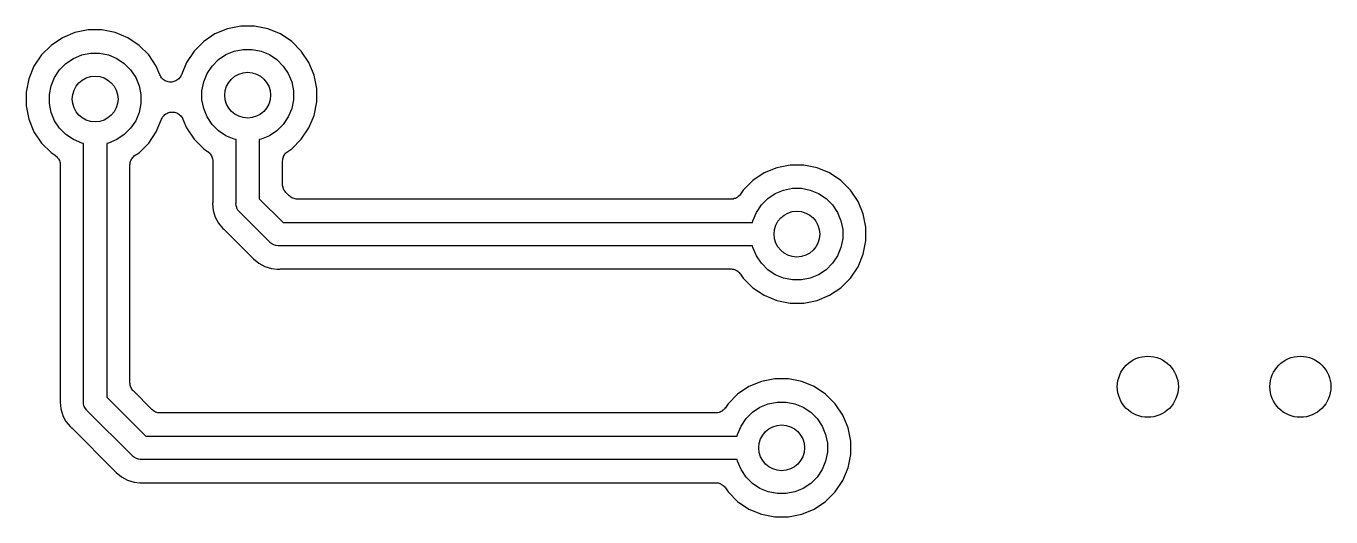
# Model space of a CAD drawing. Extents: x 0.48 to 2.43, y -7.79 to -4.85.
# Drawn here: x 0.809 to 1.1457, y -7.4115 to -7.2849 of the extents above; entities that cross this region are included whole.
import ezdxf

# ---------------------------------------------------------------- set-up
doc = ezdxf.new("R2010")
doc.units = 0
doc.header["$MEASUREMENT"] = 0
doc.layers.add('BLACK', color=7, linetype='CONTINUOUS')

msp = doc.modelspace()

# ---------------------------------------------------------------- linework, layer by layer
at = {"layer": 'BLACK', "linetype": 'CONTINUOUS'}
for p, q in [((0.825017, -7.28593), (0.821576, -7.28661)), ((0.828526, -7.28593), (0.825017, -7.28593)), ((0.831967, -7.28661), (0.828526, -7.28593)), ((0.860946, -7.28563), (0.857705, -7.28697)), ((0.864388, -7.28494), (0.860946, -7.28563)), ((0.867896, -7.28494), (0.864388, -7.28494)), ((0.871337, -7.28563), (0.867896, -7.28494)), ((0.874578, -7.28697), (0.871337, -7.28563)), ((0.818335, -7.28796), (0.815418, -7.28991)), ((0.821576, -7.28661), (0.818335, -7.28796)), ((0.835208, -7.28796), (0.831967, -7.28661)), ((0.838125, -7.28991), (0.835208, -7.28796)), ((0.854788, -7.28892), (0.852307, -7.2914)), ((0.857705, -7.28697), (0.854788, -7.28892)), ((0.877496, -7.28892), (0.874578, -7.28697)), ((0.879976, -7.2914), (0.877496, -7.28892)), ((0.812937, -7.29239), (0.810988, -7.2953)), ((0.815418, -7.28991), (0.812937, -7.29239)), ((0.821177, -7.29327), (0.823326, -7.29238)), ((0.823326, -7.29238), (0.825608, -7.29193)), ((0.825608, -7.29193), (0.827935, -7.29193)), ((0.827935, -7.29193), (0.830217, -7.29238)), ((0.830217, -7.29238), (0.832366, -7.29327)), ((0.840606, -7.29239), (0.838125, -7.28991)), ((0.842556, -7.2953), (0.840606, -7.29239)), ((0.852307, -7.2914), (0.850358, -7.29432)), ((0.858613, -7.29358), (0.860547, -7.29229)), ((0.860547, -7.29229), (0.862697, -7.2914)), ((0.862697, -7.2914), (0.864978, -7.29094)), ((0.864978, -7.29094), (0.867305, -7.29094)), ((0.867305, -7.29094), (0.869587, -7.2914)), ((0.869587, -7.2914), (0.871736, -7.29229)), ((0.871736, -7.29229), (0.873671, -7.29358)), ((0.881926, -7.29432), (0.879976, -7.2914)), ((0.810988, -7.2953), (0.809645, -7.29854)), ((0.816305, -7.29815), (0.817597, -7.29621)), ((0.817597, -7.29621), (0.819243, -7.29457)), ((0.819243, -7.29457), (0.821177, -7.29327)), ((0.832366, -7.29327), (0.834301, -7.29457)), ((0.834301, -7.29457), (0.835946, -7.29621)), ((0.835946, -7.29621), (0.837238, -7.29815)), ((0.843481, -7.29754), (0.842556, -7.2953)), ((0.850358, -7.29432), (0.849024, -7.29754)), ((0.855675, -7.29716), (0.856967, -7.29523)), ((0.856967, -7.29523), (0.858613, -7.29358)), ((0.873671, -7.29358), (0.875316, -7.29523)), ((0.875316, -7.29523), (0.876609, -7.29716)), ((0.883268, -7.29756), (0.881926, -7.29432)), ((0.809645, -7.29854), (0.808961, -7.30199)), ((0.815414, -7.3003), (0.816305, -7.29815)), ((0.837238, -7.29815), (0.838129, -7.3003)), ((0.84362, -7.2978), (0.843481, -7.29754)), ((0.843751, -7.29805), (0.84362, -7.2978)), ((0.843754, -7.29805), (0.843751, -7.29805)), ((0.843757, -7.29805), (0.843754, -7.29805)), ((0.843939, -7.29828), (0.843757, -7.29805)), ((0.84412, -7.2985), (0.843939, -7.29828)), ((0.844124, -7.2985), (0.84412, -7.2985)), ((0.844128, -7.29851), (0.844124, -7.2985)), ((0.84435, -7.29869), (0.844128, -7.29851)), ((0.844571, -7.29887), (0.84435, -7.29869)), ((0.844575, -7.29888), (0.844571, -7.29887)), ((0.84458, -7.29888), (0.844575, -7.29888)), ((0.84483, -7.29901), (0.84458, -7.29888)), ((0.845085, -7.29915), (0.84483, -7.29901)), ((0.845091, -7.29916), (0.845085, -7.29915)), ((0.845095, -7.29916), (0.845091, -7.29916)), ((0.845374, -7.29924), (0.845095, -7.29916)), ((0.845644, -7.29933), (0.845374, -7.29924)), ((0.845649, -7.29933), (0.845644, -7.29933)), ((0.845655, -7.29933), (0.845649, -7.29933)), ((0.845949, -7.29936), (0.845655, -7.29933)), ((0.846227, -7.29939), (0.845949, -7.29936)), ((0.846232, -7.29939), (0.846227, -7.29939)), ((0.846237, -7.29939), (0.846232, -7.29939)), ((0.846529, -7.29936), (0.846237, -7.29939)), ((0.84681, -7.29934), (0.846529, -7.29936)), ((0.846815, -7.29934), (0.84681, -7.29934)), ((0.84682, -7.29934), (0.846815, -7.29934)), ((0.847105, -7.29925), (0.84682, -7.29934)), ((0.847372, -7.29917), (0.847105, -7.29925)), ((0.847376, -7.29917), (0.847372, -7.29917)), ((0.847381, -7.29917), (0.847376, -7.29917)), ((0.847641, -7.29903), (0.847381, -7.29917)), ((0.847891, -7.2989), (0.847641, -7.29903)), ((0.847895, -7.2989), (0.847891, -7.2989)), ((0.8479, -7.2989), (0.847895, -7.2989)), ((0.848128, -7.29871), (0.8479, -7.2989)), ((0.848348, -7.29854), (0.848128, -7.29871)), ((0.848351, -7.29853), (0.848348, -7.29854)), ((0.848356, -7.29853), (0.848351, -7.29853)), ((0.848538, -7.29831), (0.848356, -7.29853)), ((0.848725, -7.29809), (0.848538, -7.29831)), ((0.848728, -7.29808), (0.848725, -7.29809)), ((0.848731, -7.29808), (0.848728, -7.29808)), ((0.848867, -7.29783), (0.848731, -7.29808)), ((0.849008, -7.29758), (0.848867, -7.29783)), ((0.849012, -7.29757), (0.849008, -7.29758)), ((0.849024, -7.29754), (0.849012, -7.29757)), ((0.849012, -7.29757), (0.849012, -7.29757)), ((0.849012, -7.29757), (0.849012, -7.29757)), ((0.854331, -7.30159), (0.854785, -7.29931)), ((0.854785, -7.29931), (0.855675, -7.29716)), ((0.876609, -7.29716), (0.877499, -7.29931)), ((0.877499, -7.29931), (0.877953, -7.30159)), ((0.883953, -7.301), (0.883268, -7.29756)), ((0.808961, -7.30199), (0.808961, -7.30549)), ((0.814961, -7.30258), (0.815414, -7.3003)), ((0.814961, -7.3049), (0.814961, -7.30258)), ((0.838129, -7.3003), (0.838583, -7.30258)), ((0.838583, -7.30258), (0.838583, -7.3049)), ((0.854331, -7.30392), (0.854331, -7.30159)), ((0.877953, -7.30159), (0.877953, -7.30392)), ((0.883953, -7.30451), (0.883953, -7.301)), ((0.808961, -7.30549), (0.809645, -7.30894)), ((0.815414, -7.30719), (0.814961, -7.3049)), ((0.838583, -7.3049), (0.838129, -7.30719)), ((0.854785, -7.3062), (0.854331, -7.30392)), ((0.855675, -7.30835), (0.854785, -7.3062)), ((0.877499, -7.3062), (0.876609, -7.30835)), ((0.877953, -7.30392), (0.877499, -7.3062)), ((0.883268, -7.30795), (0.883953, -7.30451)), ((0.809645, -7.30894), (0.810988, -7.31218)), ((0.816305, -7.30933), (0.815414, -7.30719)), ((0.817597, -7.31127), (0.816305, -7.30933)), ((0.837238, -7.30933), (0.835946, -7.31127)), ((0.838129, -7.30719), (0.837238, -7.30933)), ((0.842556, -7.31218), (0.843889, -7.30896)), ((0.843889, -7.30896), (0.843901, -7.30893)), ((0.843901, -7.30893), (0.843905, -7.30892)), ((0.843901, -7.30893), (0.843901, -7.30893)), ((0.843901, -7.30893), (0.843901, -7.30893)), ((0.843905, -7.30892), (0.844049, -7.30866)), ((0.844049, -7.30866), (0.844182, -7.30842)), ((0.844182, -7.30842), (0.844186, -7.30841)), ((0.844186, -7.30841), (0.844188, -7.30841)), ((0.844188, -7.30841), (0.84438, -7.30818)), ((0.84438, -7.30818), (0.844558, -7.30797)), ((0.844558, -7.30797), (0.844562, -7.30796)), ((0.844562, -7.30796), (0.844565, -7.30796)), ((0.844565, -7.30796), (0.844796, -7.30777)), ((0.844796, -7.30777), (0.845014, -7.3076)), ((0.845014, -7.3076), (0.845018, -7.3076)), ((0.845018, -7.3076), (0.845022, -7.30759)), ((0.845022, -7.30759), (0.845285, -7.30746)), ((0.845285, -7.30746), (0.845532, -7.30733)), ((0.845532, -7.30733), (0.845537, -7.30733)), ((0.845537, -7.30733), (0.845542, -7.30732)), ((0.845542, -7.30732), (0.845819, -7.30724)), ((0.845819, -7.30724), (0.846093, -7.30716)), ((0.846093, -7.30716), (0.846099, -7.30716)), ((0.846099, -7.30716), (0.846104, -7.30716)), ((0.846104, -7.30716), (0.846384, -7.30713)), ((0.846384, -7.30713), (0.846676, -7.30711)), ((0.846676, -7.30711), (0.846682, -7.30711)), ((0.846682, -7.30711), (0.846687, -7.30711)), ((0.846687, -7.30711), (0.84697, -7.30714)), ((0.84697, -7.30714), (0.847259, -7.30717)), ((0.847259, -7.30717), (0.847264, -7.30717)), ((0.847264, -7.30717), (0.847269, -7.30717)), ((0.847269, -7.30717), (0.847545, -7.30725)), ((0.847545, -7.30725), (0.847818, -7.30734)), ((0.847818, -7.30734), (0.847823, -7.30734)), ((0.847823, -7.30734), (0.847828, -7.30734)), ((0.847828, -7.30734), (0.848085, -7.30748)), ((0.848085, -7.30748), (0.848334, -7.30762)), ((0.848334, -7.30762), (0.848338, -7.30762)), ((0.848338, -7.30762), (0.848342, -7.30762)), ((0.848342, -7.30762), (0.848564, -7.30781)), ((0.848564, -7.30781), (0.848786, -7.30799)), ((0.848786, -7.30799), (0.848789, -7.30799)), ((0.848789, -7.30799), (0.848793, -7.308)), ((0.848793, -7.308), (0.848979, -7.30822)), ((0.848979, -7.30822), (0.849156, -7.30844)), ((0.849156, -7.30844), (0.849159, -7.30845)), ((0.849159, -7.30845), (0.849162, -7.30845)), ((0.849162, -7.30845), (0.849296, -7.3087)), ((0.849296, -7.3087), (0.849432, -7.30896)), ((0.849432, -7.30896), (0.850358, -7.31119)), ((0.856967, -7.31028), (0.855675, -7.30835)), ((0.876609, -7.30835), (0.875316, -7.31028)), ((0.881926, -7.31119), (0.883268, -7.30795)), ((0.810988, -7.31218), (0.812937, -7.31509)), ((0.819243, -7.31291), (0.817597, -7.31127)), ((0.821177, -7.31421), (0.819243, -7.31291)), ((0.834301, -7.31291), (0.832366, -7.31421)), ((0.835946, -7.31127), (0.834301, -7.31291)), ((0.840606, -7.31509), (0.842556, -7.31218)), ((0.850358, -7.31119), (0.852307, -7.31411)), ((0.858613, -7.31193), (0.856967, -7.31028)), ((0.860547, -7.31322), (0.858613, -7.31193)), ((0.862697, -7.31411), (0.860547, -7.31322)), ((0.871736, -7.31322), (0.869587, -7.31411)), ((0.873671, -7.31193), (0.871736, -7.31322)), ((0.875316, -7.31028), (0.873671, -7.31193)), ((0.879976, -7.31411), (0.881926, -7.31119)), ((0.812937, -7.31509), (0.815418, -7.31757)), ((0.823326, -7.3151), (0.821177, -7.31421)), ((0.823772, -7.31519), (0.823326, -7.3151)), ((0.823772, -7.38174), (0.823772, -7.31519)), ((0.830217, -7.3151), (0.829772, -7.31519)), ((0.829772, -7.31519), (0.829772, -7.38065)), ((0.832366, -7.31421), (0.830217, -7.3151)), ((0.838125, -7.31758), (0.840606, -7.31509)), ((0.852307, -7.31411), (0.854788, -7.31659)), ((0.854788, -7.31659), (0.855808, -7.31727)), ((0.863142, -7.3142), (0.862697, -7.31411)), ((0.863142, -7.33056), (0.863142, -7.3142)), ((0.869587, -7.31411), (0.869142, -7.3142)), ((0.869142, -7.3142), (0.869142, -7.32947)), ((0.876475, -7.31727), (0.877495, -7.31659)), ((0.877495, -7.31659), (0.879976, -7.31411)), ((0.815418, -7.31757), (0.816438, -7.31826)), ((0.816438, -7.31826), (0.816449, -7.31826)), ((0.816449, -7.31826), (0.816449, -7.31826)), ((0.816449, -7.31826), (0.81645, -7.31826)), ((0.81645, -7.31826), (0.816473, -7.31828)), ((0.816473, -7.31828), (0.816687, -7.31846)), ((0.816687, -7.31846), (0.8169, -7.31864)), ((0.8169, -7.31864), (0.816909, -7.31865)), ((0.816909, -7.31865), (0.816921, -7.31866)), ((0.816921, -7.31866), (0.817094, -7.31888)), ((0.817094, -7.31888), (0.81727, -7.31909)), ((0.81727, -7.31909), (0.817277, -7.3191)), ((0.817277, -7.3191), (0.817286, -7.31912)), ((0.817286, -7.31912), (0.817414, -7.31936)), ((0.817414, -7.31936), (0.817545, -7.31961)), ((0.817545, -7.31961), (0.817549, -7.31962)), ((0.817549, -7.31962), (0.817556, -7.31963)), ((0.817556, -7.31963), (0.817634, -7.3199)), ((0.817634, -7.3199), (0.817715, -7.32017)), ((0.835831, -7.32016), (0.835836, -7.32014)), ((0.835836, -7.32014), (0.835837, -7.32013)), ((0.835837, -7.32013), (0.835922, -7.31986)), ((0.835922, -7.31986), (0.836003, -7.3196)), ((0.836003, -7.3196), (0.83601, -7.31958)), ((0.83601, -7.31958), (0.836014, -7.31957)), ((0.836014, -7.31957), (0.836149, -7.31932)), ((0.836149, -7.31932), (0.83628, -7.31908)), ((0.83628, -7.31908), (0.836289, -7.31907)), ((0.836289, -7.31907), (0.836296, -7.31906)), ((0.836296, -7.31906), (0.836476, -7.31884)), ((0.836476, -7.31884), (0.836652, -7.31863)), ((0.836652, -7.31863), (0.836663, -7.31862)), ((0.836663, -7.31862), (0.836673, -7.31861)), ((0.836673, -7.31861), (0.836888, -7.31843)), ((0.836888, -7.31843), (0.837105, -7.31826)), ((0.837105, -7.31826), (0.838125, -7.31758)), ((0.855808, -7.31727), (0.855819, -7.31728)), ((0.855819, -7.31728), (0.855819, -7.31728)), ((0.855819, -7.31728), (0.85582, -7.31728)), ((0.85582, -7.31728), (0.855843, -7.3173)), ((0.855843, -7.3173), (0.856057, -7.31748)), ((0.856057, -7.31748), (0.85627, -7.31765)), ((0.85627, -7.31765), (0.85628, -7.31766)), ((0.85628, -7.31766), (0.856291, -7.31767)), ((0.856291, -7.31767), (0.856465, -7.31789)), ((0.856465, -7.31789), (0.856641, -7.31811)), ((0.856641, -7.31811), (0.856647, -7.31812)), ((0.856647, -7.31812), (0.856656, -7.31813)), ((0.856656, -7.31813), (0.856783, -7.31837)), ((0.856783, -7.31837), (0.856915, -7.31862)), ((0.856915, -7.31862), (0.85692, -7.31864)), ((0.85692, -7.31864), (0.856926, -7.31865)), ((0.856926, -7.31865), (0.857004, -7.31892)), ((0.857004, -7.31892), (0.857085, -7.31918)), ((0.857085, -7.31918), (0.857086, -7.3192)), ((0.857086, -7.3192), (0.85709, -7.31921)), ((0.85709, -7.31921), (0.857114, -7.31949)), ((0.857114, -7.31949), (0.857142, -7.31977)), ((0.857142, -7.31977), (0.857142, -7.33012)), ((0.875142, -7.31973), (0.875173, -7.31945)), ((0.875142, -7.31975), (0.875142, -7.31973)), ((0.875142, -7.31977), (0.875142, -7.31975)), ((0.875142, -7.31975), (0.875142, -7.31975)), ((0.875142, -7.31975), (0.875142, -7.31975)), ((0.875142, -7.32574), (0.875142, -7.31977)), ((0.875173, -7.31945), (0.875201, -7.31917)), ((0.875201, -7.31917), (0.875206, -7.31916)), ((0.875206, -7.31916), (0.875207, -7.31914)), ((0.875207, -7.31914), (0.875292, -7.31888)), ((0.875292, -7.31888), (0.875373, -7.31861)), ((0.875373, -7.31861), (0.87538, -7.3186)), ((0.87538, -7.3186), (0.875384, -7.31859)), ((0.875384, -7.31859), (0.875519, -7.31834)), ((0.875519, -7.31834), (0.87565, -7.3181)), ((0.87565, -7.3181), (0.875659, -7.31808)), ((0.875659, -7.31808), (0.875666, -7.31807)), ((0.875666, -7.31807), (0.875846, -7.31786)), ((0.875846, -7.31786), (0.876022, -7.31764)), ((0.876022, -7.31764), (0.876033, -7.31763)), ((0.876033, -7.31763), (0.876043, -7.31762)), ((0.876043, -7.31762), (0.876259, -7.31745)), ((0.876259, -7.31745), (0.876475, -7.31727)), ((0.817715, -7.32017), (0.817716, -7.32018)), ((0.817716, -7.32018), (0.81772, -7.3202)), ((0.81772, -7.3202), (0.817744, -7.32047)), ((0.817744, -7.32047), (0.817772, -7.32075)), ((0.817772, -7.32075), (0.817772, -7.3813)), ((0.835772, -7.32071), (0.835803, -7.32043)), ((0.835772, -7.32074), (0.835772, -7.32071)), ((0.835772, -7.32075), (0.835772, -7.32074)), ((0.835772, -7.32074), (0.835772, -7.32074)), ((0.835772, -7.32074), (0.835772, -7.32074)), ((0.835772, -7.37692), (0.835772, -7.32075)), ((0.835803, -7.32043), (0.835831, -7.32016)), ((0.999437, -7.3228), (0.99652, -7.32475)), ((1.00268, -7.32146), (0.999437, -7.3228)), ((1.00612, -7.32077), (1.00268, -7.32146)), ((1.00963, -7.32077), (1.00612, -7.32077)), ((1.01307, -7.32146), (1.00963, -7.32077)), ((1.01631, -7.3228), (1.01307, -7.32146)), ((1.01923, -7.32475), (1.01631, -7.3228)), ((0.875169, -7.32601), (0.875142, -7.32574)), ((0.875193, -7.32629), (0.875169, -7.32601)), ((0.875197, -7.32631), (0.875193, -7.32629)), ((0.875199, -7.32632), (0.875197, -7.32631)), ((0.875279, -7.32659), (0.875199, -7.32632)), ((0.875356, -7.32685), (0.875279, -7.32659)), ((0.875364, -7.32687), (0.875356, -7.32685)), ((0.875368, -7.32688), (0.875364, -7.32687)), ((0.99652, -7.32475), (0.994039, -7.32723)), ((1.00443, -7.32723), (1.00671, -7.32677)), ((1.00671, -7.32677), (1.00904, -7.32677)), ((1.00904, -7.32677), (1.01132, -7.32723)), ((1.02171, -7.32723), (1.01923, -7.32475)), ((0.857141, -7.33016), (0.857127, -7.33029)), ((0.857142, -7.33012), (0.857141, -7.33016)), ((0.869142, -7.32947), (0.875258, -7.33558)), ((0.875498, -7.32713), (0.875368, -7.32688)), ((0.875626, -7.32737), (0.875498, -7.32713)), ((0.875636, -7.32738), (0.875626, -7.32737)), ((0.875643, -7.3274), (0.875636, -7.32738)), ((0.875817, -7.32761), (0.875643, -7.3274)), ((0.875991, -7.32783), (0.875817, -7.32761)), ((0.876013, -7.32785), (0.875991, -7.32783)), ((0.87602, -7.32786), (0.876013, -7.32785)), ((0.876013, -7.32785), (0.876013, -7.32785)), ((0.876013, -7.32785), (0.876013, -7.32785)), ((0.876865, -7.3287), (0.87602, -7.32786)), ((0.877079, -7.32888), (0.876865, -7.3287)), ((0.877291, -7.32906), (0.877079, -7.32888)), ((0.877305, -7.32907), (0.877291, -7.32906)), ((0.877317, -7.32908), (0.877305, -7.32907)), ((0.877561, -7.32921), (0.877317, -7.32908)), ((0.877804, -7.32934), (0.877561, -7.32921)), ((0.87782, -7.32934), (0.877804, -7.32934)), ((0.877833, -7.32935), (0.87782, -7.32934)), ((0.878096, -7.32943), (0.877833, -7.32935)), ((0.878363, -7.32952), (0.878096, -7.32943)), ((0.878378, -7.32952), (0.878363, -7.32952)), ((0.878393, -7.32952), (0.878378, -7.32952)), ((0.878666, -7.32955), (0.878393, -7.32952)), ((0.878944, -7.32958), (0.878666, -7.32955)), ((0.878975, -7.32958), (0.878944, -7.32958)), ((0.878976, -7.32958), (0.878975, -7.32958)), ((0.878986, -7.32958), (0.878976, -7.32958)), ((0.878976, -7.32958), (0.878976, -7.32958)), ((0.990863, -7.32958), (0.878986, -7.32958)), ((0.991143, -7.32956), (0.990863, -7.32958)), ((0.991417, -7.32953), (0.991143, -7.32956)), ((0.991431, -7.32953), (0.991417, -7.32953)), ((0.991446, -7.32953), (0.991431, -7.32953)), ((0.991714, -7.32944), (0.991446, -7.32953)), ((0.991979, -7.32937), (0.991714, -7.32944)), ((0.991992, -7.32936), (0.991979, -7.32937)), ((0.992006, -7.32936), (0.991992, -7.32936)), ((0.992253, -7.32923), (0.992006, -7.32936)), ((0.992499, -7.3291), (0.992253, -7.32923)), ((0.99251, -7.32909), (0.992499, -7.3291)), ((0.992523, -7.32908), (0.99251, -7.32909)), ((0.992739, -7.32891), (0.992523, -7.32908)), ((0.992956, -7.32873), (0.992739, -7.32891)), ((0.992966, -7.32872), (0.992956, -7.32873)), ((0.992977, -7.32871), (0.992966, -7.32872)), ((0.993153, -7.3285), (0.992977, -7.32871)), ((0.993334, -7.32828), (0.993153, -7.3285)), ((0.99335, -7.32826), (0.993334, -7.32828)), ((0.993357, -7.32825), (0.99335, -7.32826)), ((0.99335, -7.32826), (0.99335, -7.32826)), ((0.99335, -7.32826), (0.99335, -7.32826)), ((0.994039, -7.32723), (0.993357, -7.32825)), ((0.9987, -7.33105), (1.00034, -7.32941)), ((1.00034, -7.32941), (1.00228, -7.32812)), ((1.00228, -7.32812), (1.00443, -7.32723)), ((1.01132, -7.32723), (1.01347, -7.32812)), ((1.01347, -7.32812), (1.0154, -7.32941)), ((1.0154, -7.32941), (1.01705, -7.33105)), ((1.02366, -7.33015), (1.02171, -7.32723)), ((1.025, -7.33339), (1.02366, -7.33015)), ((0.857127, -7.33041), (0.857098, -7.33071)), ((0.857098, -7.33071), (0.857272, -7.33247)), ((0.857127, -7.33029), (0.857127, -7.33041)), ((0.857272, -7.33247), (0.857787, -7.33417)), ((0.863127, -7.33071), (0.863142, -7.33056)), ((0.863177, -7.33122), (0.863127, -7.33071)), ((0.863185, -7.3313), (0.863177, -7.33122)), ((0.863315, -7.33172), (0.863185, -7.3313)), ((0.863357, -7.33186), (0.863315, -7.33172)), ((0.863635, -7.33238), (0.863357, -7.33186)), ((0.863709, -7.33247), (0.863635, -7.33238)), ((0.86401, -7.33284), (0.863709, -7.33247)), ((0.864125, -7.33293), (0.86401, -7.33284)), ((0.87179, -7.3406), (0.864125, -7.33293)), ((0.996517, -7.33514), (0.997407, -7.33299)), ((0.997407, -7.33299), (0.9987, -7.33105)), ((1.01705, -7.33105), (1.01834, -7.33299)), ((1.01834, -7.33299), (1.01923, -7.33514)), ((1.02569, -7.33683), (1.025, -7.33339)), ((0.857787, -7.33417), (0.858622, -7.33573)), ((0.858622, -7.33573), (0.859747, -7.3371)), ((0.875258, -7.33558), (0.996428, -7.33558)), ((0.996428, -7.33558), (0.996517, -7.33514)), ((1.01923, -7.33514), (1.01969, -7.33742)), ((1.02569, -7.34034), (1.02569, -7.33683)), ((0.859747, -7.3371), (0.859976, -7.33729)), ((0.859976, -7.33729), (0.860009, -7.33732)), ((0.860009, -7.33732), (0.860097, -7.33741)), ((0.860097, -7.33741), (0.860194, -7.33749)), ((0.860194, -7.33749), (0.867235, -7.34453)), ((1.01969, -7.33975), (1.01923, -7.34203)), ((1.01969, -7.33742), (1.01969, -7.33975)), ((1.025, -7.34378), (1.02569, -7.34034)), ((0.871884, -7.34071), (0.87179, -7.3406)), ((0.872341, -7.34109), (0.871884, -7.34071)), ((0.872862, -7.34137), (0.872341, -7.34109)), ((0.873388, -7.34153), (0.872862, -7.34137)), ((0.873428, -7.34154), (0.873388, -7.34153)), ((0.874016, -7.3416), (0.873428, -7.34154)), ((0.874163, -7.34158), (0.874016, -7.3416)), ((0.996428, -7.34158), (0.874163, -7.34158)), ((0.996517, -7.34203), (0.996428, -7.34158)), ((0.997407, -7.34418), (0.996517, -7.34203)), ((1.01923, -7.34203), (1.01834, -7.34418)), ((0.867235, -7.34453), (0.867264, -7.34456)), ((0.867264, -7.34456), (0.867343, -7.34466)), ((0.867343, -7.34466), (0.867433, -7.34475)), ((0.867433, -7.34475), (0.867621, -7.34498)), ((0.867621, -7.34498), (0.868991, -7.3461)), ((0.868991, -7.3461), (0.870555, -7.34694)), ((0.870555, -7.34694), (0.872252, -7.34745)), ((0.9987, -7.34611), (0.997407, -7.34418)), ((1.00034, -7.34776), (0.9987, -7.34611)), ((1.01705, -7.34611), (1.0154, -7.34776)), ((1.01834, -7.34418), (1.01705, -7.34611)), ((1.02171, -7.34994), (1.02366, -7.34702)), ((1.02366, -7.34702), (1.025, -7.34378)), ((0.872252, -7.34745), (0.873721, -7.3476)), ((0.873721, -7.3476), (0.873721, -7.3476)), ((0.873721, -7.3476), (0.874016, -7.34763)), ((0.874016, -7.34763), (0.874311, -7.3476)), ((0.874311, -7.3476), (0.874352, -7.34759)), ((0.874352, -7.34759), (0.874479, -7.3476)), ((0.874479, -7.3476), (0.874605, -7.34758)), ((0.874605, -7.34758), (0.990863, -7.34758)), ((0.990863, -7.34758), (0.990875, -7.34758)), ((0.990875, -7.34758), (0.990876, -7.34758)), ((0.990876, -7.34758), (0.990876, -7.34758)), ((0.990876, -7.34758), (0.990905, -7.34758)), ((0.990905, -7.34758), (0.991185, -7.34761)), ((0.991185, -7.34761), (0.991458, -7.34764)), ((0.991458, -7.34764), (0.991472, -7.34765)), ((0.991472, -7.34765), (0.991487, -7.34765)), ((0.991487, -7.34765), (0.991753, -7.34773)), ((0.991753, -7.34773), (0.992018, -7.34781)), ((0.992018, -7.34781), (0.992031, -7.34782)), ((0.992031, -7.34782), (0.992045, -7.34783)), ((0.992045, -7.34783), (0.992289, -7.34796)), ((0.992289, -7.34796), (0.992534, -7.34809)), ((0.992534, -7.34809), (0.992545, -7.3481)), ((0.992545, -7.3481), (0.992558, -7.34811)), ((0.992558, -7.34811), (0.992772, -7.34829)), ((0.992772, -7.34829), (0.992986, -7.34846)), ((0.992986, -7.34846), (0.992995, -7.34847)), ((0.992995, -7.34847), (0.993006, -7.34848)), ((0.993006, -7.34848), (0.99318, -7.3487)), ((0.99318, -7.3487), (0.993357, -7.34892)), ((0.993357, -7.34892), (0.994039, -7.34994)), ((0.994039, -7.34994), (0.99652, -7.35242)), ((1.00228, -7.34905), (1.00034, -7.34776)), ((1.00443, -7.34994), (1.00228, -7.34905)), ((1.00671, -7.35039), (1.00443, -7.34994)), ((1.00904, -7.35039), (1.00671, -7.35039)), ((1.01132, -7.34994), (1.00904, -7.35039)), ((1.01347, -7.34905), (1.01132, -7.34994)), ((1.0154, -7.34776), (1.01347, -7.34905)), ((1.01923, -7.35242), (1.02171, -7.34994)), ((0.99652, -7.35242), (0.999437, -7.35437)), ((1.01631, -7.35437), (1.01923, -7.35242)), ((0.999437, -7.35437), (1.00268, -7.35571)), ((1.00268, -7.35571), (1.00612, -7.35639)), ((1.00612, -7.35639), (1.00963, -7.35639)), ((1.00963, -7.35639), (1.01307, -7.35571)), ((1.01307, -7.35571), (1.01631, -7.35437)), ((0.835799, -7.37719), (0.835772, -7.37692)), ((0.835823, -7.37747), (0.835799, -7.37719)), ((0.998742, -7.37657), (0.9955, -7.37792)), ((1.00218, -7.37589), (0.998742, -7.37657)), ((1.00569, -7.37589), (1.00218, -7.37589)), ((1.0057, -7.37589), (1.00569, -7.37589)), ((1.00571, -7.37589), (1.0057, -7.37589)), ((1.00913, -7.37657), (1.00571, -7.37589)), ((1.01237, -7.37792), (1.00913, -7.37657)), ((0.829772, -7.38065), (0.839825, -7.3907)), ((0.835827, -7.37749), (0.835823, -7.37747)), ((0.835829, -7.3775), (0.835827, -7.37749)), ((0.835909, -7.37777), (0.835829, -7.3775)), ((0.835986, -7.37803), (0.835909, -7.37777)), ((0.835993, -7.37805), (0.835986, -7.37803)), ((0.835998, -7.37806), (0.835993, -7.37805)), ((0.836128, -7.37831), (0.835998, -7.37806)), ((0.836256, -7.37855), (0.836128, -7.37831)), ((0.836266, -7.37857), (0.836256, -7.37855)), ((0.836273, -7.37858), (0.836266, -7.37857)), ((0.836447, -7.37879), (0.836273, -7.37858)), ((0.836621, -7.37901), (0.836447, -7.37879)), ((0.836643, -7.37903), (0.836621, -7.37901)), ((0.83665, -7.37904), (0.836643, -7.37903)), ((0.836643, -7.37903), (0.836643, -7.37903)), ((0.836643, -7.37903), (0.836643, -7.37903)), ((0.841432, -7.38382), (0.83665, -7.37904)), ((0.992583, -7.37987), (0.990102, -7.38235)), ((0.9955, -7.37792), (0.992583, -7.37987)), ((1.01529, -7.37987), (1.01237, -7.37792)), ((1.01777, -7.38235), (1.01529, -7.37987)), ((0.817757, -7.38159), (0.817728, -7.38189)), ((0.817728, -7.38189), (0.817902, -7.38365)), ((0.817771, -7.38134), (0.817757, -7.38147)), ((0.817757, -7.38147), (0.817757, -7.38159)), ((0.817772, -7.3813), (0.817771, -7.38134)), ((0.817902, -7.38365), (0.818417, -7.38535)), ((0.823757, -7.38189), (0.823772, -7.38174)), ((0.823802, -7.38234), (0.823757, -7.38189)), ((0.823815, -7.38248), (0.823802, -7.38234)), ((0.823902, -7.38276), (0.823815, -7.38248)), ((0.823987, -7.38304), (0.823902, -7.38276)), ((0.824264, -7.38356), (0.823987, -7.38304)), ((0.824265, -7.38356), (0.824264, -7.38356)), ((0.82464, -7.38402), (0.824265, -7.38356)), ((0.824754, -7.38412), (0.82464, -7.38402)), ((0.841648, -7.384), (0.841432, -7.38382)), ((0.841858, -7.38418), (0.841648, -7.384)), ((0.988802, -7.38402), (0.988586, -7.3842)), ((0.989019, -7.38385), (0.988802, -7.38402)), ((0.989029, -7.38384), (0.989019, -7.38385)), ((0.98904, -7.38383), (0.989029, -7.38384)), ((0.989216, -7.38362), (0.98904, -7.38383)), ((0.989397, -7.3834), (0.989216, -7.38362)), ((0.989413, -7.38338), (0.989397, -7.3834)), ((0.98942, -7.38337), (0.989413, -7.38338)), ((0.989413, -7.38338), (0.989413, -7.38338)), ((0.989413, -7.38338), (0.989413, -7.38338)), ((0.990102, -7.38235), (0.98942, -7.38337)), ((0.996408, -7.38453), (0.998342, -7.38323)), ((0.998342, -7.38323), (1.00049, -7.38234)), ((1.00049, -7.38234), (1.00277, -7.38189)), ((1.00277, -7.38189), (1.0051, -7.38189)), ((1.0051, -7.38189), (1.00738, -7.38234)), ((1.00738, -7.38234), (1.00953, -7.38323)), ((1.00953, -7.38323), (1.01147, -7.38453)), ((1.01972, -7.38526), (1.01777, -7.38235)), ((0.818417, -7.38535), (0.818543, -7.38559)), ((0.818543, -7.38559), (0.819252, -7.38691)), ((0.819252, -7.38691), (0.820377, -7.38828)), ((0.836357, -7.39572), (0.824754, -7.38412)), ((0.841872, -7.38418), (0.841858, -7.38418)), ((0.841884, -7.38419), (0.841872, -7.38418)), ((0.842129, -7.38433), (0.841884, -7.38419)), ((0.842371, -7.38446), (0.842129, -7.38433)), ((0.842386, -7.38446), (0.842371, -7.38446)), ((0.8424, -7.38447), (0.842386, -7.38446)), ((0.842665, -7.38455), (0.8424, -7.38447)), ((0.842929, -7.38464), (0.842665, -7.38455)), ((0.842945, -7.38464), (0.842929, -7.38464)), ((0.84296, -7.38464), (0.842945, -7.38464)), ((0.843233, -7.38467), (0.84296, -7.38464)), ((0.843511, -7.3847), (0.843233, -7.38467)), ((0.843542, -7.3847), (0.843511, -7.3847)), ((0.843543, -7.3847), (0.843542, -7.3847)), ((0.843553, -7.3847), (0.843543, -7.3847)), ((0.843543, -7.3847), (0.843543, -7.3847)), ((0.986926, -7.3847), (0.843553, -7.3847)), ((0.987206, -7.38467), (0.986926, -7.3847)), ((0.98748, -7.38465), (0.987206, -7.38467)), ((0.987494, -7.38465), (0.98748, -7.38465)), ((0.987509, -7.38464), (0.987494, -7.38465)), ((0.987777, -7.38456), (0.987509, -7.38464)), ((0.988042, -7.38449), (0.987777, -7.38456)), ((0.988055, -7.38448), (0.988042, -7.38449)), ((0.988069, -7.38447), (0.988055, -7.38448)), ((0.988316, -7.38434), (0.988069, -7.38447)), ((0.988562, -7.38422), (0.988316, -7.38434)), ((0.988573, -7.38421), (0.988562, -7.38422)), ((0.988586, -7.3842), (0.988573, -7.38421)), ((0.99347, -7.38811), (0.994763, -7.38617)), ((0.994763, -7.38617), (0.996408, -7.38453)), ((1.01147, -7.38453), (1.01311, -7.38617)), ((1.01311, -7.38617), (1.0144, -7.38811)), ((1.02106, -7.38851), (1.01972, -7.38526)), ((0.820377, -7.38828), (0.820606, -7.38847)), ((0.820606, -7.38847), (0.820638, -7.3885)), ((0.820638, -7.3885), (0.820727, -7.38859)), ((0.820727, -7.38859), (0.820824, -7.38867)), ((0.820824, -7.38867), (0.831802, -7.39965)), ((0.839825, -7.3907), (0.992491, -7.3907)), ((0.992491, -7.3907), (0.99258, -7.39026)), ((0.99258, -7.39026), (0.99347, -7.38811)), ((1.0144, -7.38811), (1.01529, -7.39026)), ((1.01529, -7.39026), (1.01575, -7.39254)), ((1.02175, -7.39195), (1.02106, -7.38851)), ((1.01575, -7.39254), (1.01575, -7.39486)), ((1.02175, -7.39546), (1.02175, -7.39195)), ((0.836451, -7.39583), (0.836357, -7.39572)), ((0.836908, -7.39621), (0.836451, -7.39583)), ((0.837429, -7.39649), (0.836908, -7.39621)), ((0.837995, -7.39666), (0.837429, -7.39649)), ((0.838436, -7.3967), (0.837995, -7.39666)), ((0.838583, -7.39672), (0.838436, -7.3967)), ((0.838436, -7.3967), (0.838436, -7.3967)), ((0.83873, -7.3967), (0.838583, -7.39672)), ((0.992491, -7.3967), (0.83873, -7.3967)), ((0.99258, -7.39715), (0.992491, -7.3967)), ((0.99347, -7.3993), (0.99258, -7.39715)), ((1.01529, -7.39715), (1.0144, -7.3993)), ((1.01575, -7.39486), (1.01529, -7.39715)), ((1.02106, -7.3989), (1.02175, -7.39546)), ((0.831802, -7.39965), (0.831832, -7.39968)), ((0.831832, -7.39968), (0.831911, -7.39978)), ((0.831911, -7.39978), (0.832, -7.39987)), ((0.832, -7.39987), (0.832188, -7.4001)), ((0.832188, -7.4001), (0.833558, -7.40122)), ((0.994763, -7.40123), (0.99347, -7.3993)), ((1.0144, -7.3993), (1.01311, -7.40123)), ((1.01972, -7.40214), (1.02106, -7.3989)), ((0.833558, -7.40122), (0.835122, -7.40206)), ((0.835122, -7.40206), (0.836819, -7.40257)), ((0.836819, -7.40257), (0.838287, -7.40272)), ((0.838287, -7.40272), (0.838288, -7.40272)), ((0.838288, -7.40272), (0.838583, -7.40274)), ((0.838583, -7.40274), (0.838878, -7.40272)), ((0.838878, -7.40272), (0.838919, -7.40271)), ((0.838919, -7.40271), (0.839046, -7.40271)), ((0.839046, -7.40271), (0.839172, -7.4027)), ((0.839172, -7.4027), (0.986926, -7.4027)), ((0.986926, -7.4027), (0.986938, -7.4027)), ((0.986938, -7.4027), (0.986939, -7.4027)), ((0.986939, -7.4027), (0.986939, -7.4027)), ((0.986939, -7.4027), (0.986968, -7.4027)), ((0.986968, -7.4027), (0.987248, -7.40273)), ((0.987248, -7.40273), (0.987521, -7.40276)), ((0.987521, -7.40276), (0.987535, -7.40276)), ((0.987535, -7.40276), (0.98755, -7.40277)), ((0.98755, -7.40277), (0.987816, -7.40285)), ((0.987816, -7.40285), (0.988081, -7.40293)), ((0.988081, -7.40293), (0.988094, -7.40294)), ((0.988094, -7.40294), (0.988108, -7.40294)), ((0.988108, -7.40294), (0.988352, -7.40308)), ((0.988352, -7.40308), (0.988597, -7.40321)), ((0.988597, -7.40321), (0.988608, -7.40322)), ((0.988608, -7.40322), (0.988621, -7.40323)), ((0.988621, -7.40323), (0.988835, -7.4034)), ((0.988835, -7.4034), (0.989049, -7.40358)), ((0.989049, -7.40358), (0.989058, -7.40359)), ((0.989058, -7.40359), (0.989069, -7.4036)), ((0.989069, -7.4036), (0.989243, -7.40382)), ((0.989243, -7.40382), (0.98942, -7.40403)), ((0.98942, -7.40403), (0.990102, -7.40505)), ((0.996408, -7.40288), (0.994763, -7.40123)), ((0.998342, -7.40417), (0.996408, -7.40288)), ((1.00049, -7.40506), (0.998342, -7.40417)), ((1.00953, -7.40417), (1.00738, -7.40506)), ((1.01147, -7.40288), (1.00953, -7.40417)), ((1.01311, -7.40123), (1.01147, -7.40288)), ((1.01777, -7.40505), (1.01972, -7.40214)), ((0.990102, -7.40505), (0.992583, -7.40754)), ((0.992583, -7.40754), (0.9955, -7.40948)), ((1.00277, -7.40551), (1.00049, -7.40506)), ((1.0051, -7.40551), (1.00277, -7.40551)), ((1.00738, -7.40506), (1.0051, -7.40551)), ((1.01237, -7.40948), (1.01529, -7.40754)), ((1.01529, -7.40754), (1.01777, -7.40505)), ((0.9955, -7.40948), (0.998742, -7.41083)), ((0.998742, -7.41083), (1.00218, -7.41151)), ((1.00569, -7.41151), (1.00913, -7.41083)), ((1.00913, -7.41083), (1.01237, -7.40948)), ((1.00218, -7.41151), (1.00569, -7.41151))]:
    msp.add_line(p, q, dxfattribs=at)
at = {"layer": 'BLACK'}
for centre, radius in [((0.826772, -7.30374), 0.005906), ((0.866142, -7.30276), 0.005906), ((1.00787, -7.33858), 0.005906), ((1.09843, -7.37795), 0.007874), ((1.1378, -7.37795), 0.007874), ((1.00394, -7.3937), 0.005906)]:
    msp.add_circle(centre, radius, dxfattribs=at)

doc.saveas('drawing.dxf')
